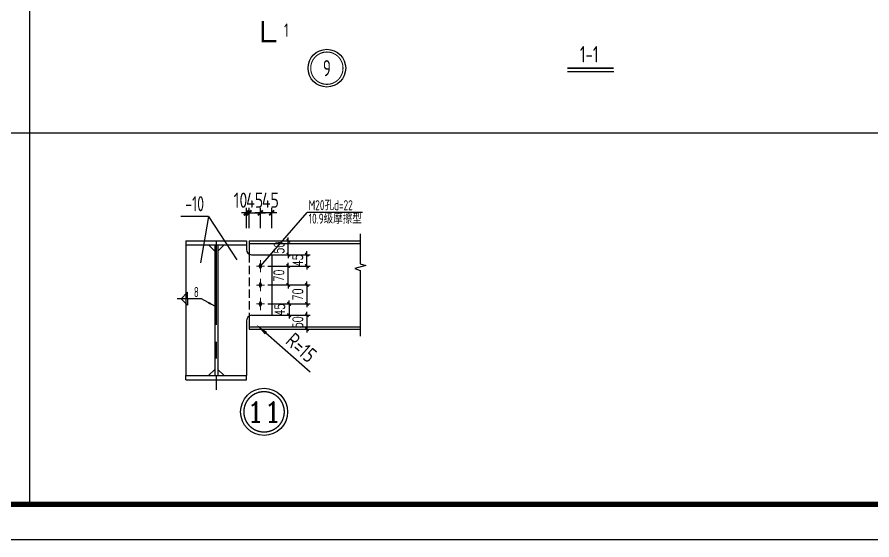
# Model space of a CAD drawing. Extents: x 180850 to 1400258, y 48356 to 327067.
# Drawn here: x 1362115 to 1387523, y 136123 to 151651 of the extents above; entities that cross this region are included whole.
import ezdxf
from ezdxf.enums import TextEntityAlignment as Align

# ---------------------------------------------------------------- set-up
doc = ezdxf.new("R2010")
doc.units = 0
doc.header["$LTSCALE"] = 1000
doc.linetypes.add('0$0$CENTERX2', pattern=[4, 2.5, -0.5, 0.5, -0.5])
doc.linetypes.add('DASH', pattern=[0.35, 0.25, -0.1])
for name, color, linetype in [('AXIS', 3, 'Continuous'), ('BOLT', 251, 'Continuous'), ('C 次梁CL', 4, 'Continuous'), ('DIM', 146, 'Continuous'), ('DOTE', 1, 'Continuous'), ('GL', 150, 'Continuous'), ('NUM', 7, 'Continuous'), ('PUB_DIM', 3, 'Continuous'), ('PUB_TEXT', 7, 'Continuous'), ('PUB_TITLE', 4, 'Continuous'), ('PZ', 202, 'Continuous'), ('TEXT', 7, 'Continuous'), ('THIN', 7, 'Continuous'), ('WELD', 7, 'Continuous')]:
    doc.layers.add(name, color=color, linetype=linetype)
doc.layers.add('螺栓', color=15, linetype='Continuous', lineweight=18)
doc.styles.add('_TCH_DIM_T3', font='SIMPLEX', dxfattribs={"width": 0.705882, "bigfont": 'GBCBIG'})
doc.styles.add('COMPLEX', font='COMPLEX')
doc.styles.get("Standard").update_dxf_attribs({"font": 'gbenor.shx', "bigfont": 'gbcbig.shx'})
doc.styles.add('TSSD_Dimension', font='Tssdeng.shx', dxfattribs={"width": 0.8, "bigfont": 'hztxt.shx'})
doc.styles.add('TSSD_Label', font='tssdeng.shx', dxfattribs={"width": 0.7, "bigfont": 'hztxt.shx'})
doc.styles.add('TSSD_Norm', font='tssdeng.shx', dxfattribs={"bigfont": 'hztxt.shx'})
doc.styles.add('TSSD_Num', font='Tssdeng.shx', dxfattribs={"width": 0.7, "bigfont": 'hztxt.shx'})
doc.styles.add('标准字体', font='tssdeng.shx', dxfattribs={"width": 0.7, "bigfont": 'tssdchn.shx'})
doc.dimstyles.new('TCH_100_5', dxfattribs={"dimtxt": 297.5, "dimasz": 100, "dimexe": 100, "dimexo": 100, "dimgap": 126.25, "dimtad": 1, "dimdec": 0, "dimlfac": 0.2, "dimzin": 0, "dimdsep": 46, "dimtxsty": '_TCH_DIM_T3', "dimblk": 'ARCHTICK', "dimcen": 0.09, "dimclrd": 126, "dimclre": 126, "dimclrt": 7, "dimazin": 2, "dimtfac": 1, "dimtdec": 0, "dimtix": 1, "dimtmove": 2, "dimatfit": 3, "dimfxl": 1, "dimtolj": 1, "dimtzin": 0, "dimarcsym": 0})
doc.dimstyles.new('TSAN_20_150', dxfattribs={"dimtxt": 450, "dimasz": 150, "dimexe": 150, "dimexo": 375, "dimgap": 150, "dimtad": 2, "dimlfac": 0.133333, "dimzin": 0, "dimdsep": 46, "dimtxsty": 'TSSD_Dimension', "dimblk": 'CLOSEDBLANK', "dimblk1": 'CLOSEDBLANK', "dimblk2": 'CLOSEDBLANK', "dimcen": 0, "dimdle": 150, "dimclrt": 7, "dimadec": 0, "dimazin": 0, "dimtfac": 1, "dimtdec": 0, "dimtix": 1, "dimtmove": 2, "dimatfit": 3, "dimldrblk": 'CLOSEDBLANK', "dimfxl": 1, "dimtolj": 1, "dimtzin": 0, "dimarcsym": 0})
doc.dimstyles.new('TSSD_20_150', dxfattribs={"dimtxt": 450, "dimasz": 150, "dimexe": 150, "dimexo": 375, "dimgap": 150, "dimtad": 1, "dimdec": 0, "dimlfac": 0.133333, "dimzin": 0, "dimdsep": 46, "dimtxsty": 'TSSD_Dimension', "dimblk": 'ARCHTICK', "dimcen": 0, "dimdle": 150, "dimclrt": 7, "dimadec": 0, "dimazin": 0, "dimtfac": 1, "dimtdec": 0, "dimtix": 1, "dimtmove": 2, "dimatfit": 3, "dimfxl": 1, "dimtolj": 1, "dimtzin": 0, "dimarcsym": 0})
doc.dimstyles.new('TSSD_LEADER_STYLE_200.0', dxfattribs={"dimtxt": 0.18, "dimasz": 200, "dimexe": 0.18, "dimexo": 0.0625, "dimgap": 0.09, "dimtad": 0, "dimtih": 1, "dimtoh": 1, "dimdec": 4, "dimzin": 0, "dimdsep": 46, "dimtxsty": 'Standard', "dimcen": 0.09, "dimadec": 0, "dimazin": 0, "dimtfac": 1, "dimtdec": 4, "dimtofl": 0, "dimtmove": 0, "dimatfit": 3, "dimfxl": 1, "dimtolj": 1, "dimtzin": 0, "dimarcsym": 0})

# ---------------------------------------------------------------- blocks, each defined once
blk = doc.blocks.new('ts_idx2')
at = {"color": 0, "linetype": 'ByBlock', "lineweight": -2, "const_width": 0.0333}
blk.add_lwpolyline([(-0.5, 0, 1), (0.5, 0, 1)], format="xyb", close=True, dxfattribs=at)
at = {"color": 0, "linetype": 'ByBlock', "lineweight": -2}
blk.add_circle((0, 0), 0.583, dxfattribs=at)
at = {"color": 0, "linetype": 'ByBlock', "lineweight": -2, "style": 'TSSD_Num', "width": 0.7}
blk.add_attdef('A', text='', height=0.5, dxfattribs=at).set_placement((0, 0), align=Align.MIDDLE_CENTER)
blk = doc.blocks.new('_ClosedBlank')
at = {"color": 0}
blk.add_lwpolyline([(0, 0, 0, 0.658, 0), (-2.5, 0, 0.658, 0.658, 0)], format="xyseb", dxfattribs=at)
blk = doc.blocks.new('*D1730')
at = {"layer": 'AXIS', "color": 0, "lineweight": -2, "transparency": 16777216}
blk.add_line((1370825, 141100), (1369344, 142412), dxfattribs=at)
at = {"layer": 'Defpoints', "color": 0, "transparency": 16777216}
for p in [(1369104, 142624), (1369232, 142511)]:
    blk.add_point(p, dxfattribs=at)
at = {"layer": 'AXIS', "color": 0, "lineweight": -2, "transparency": 16777216, "xscale": 150, "yscale": 150, "zscale": 150, "rotation": 138.4728410398027}
blk.add_blockref('_ClosedBlank', (1369232, 142511), dxfattribs=at)
at = {"layer": 'AXIS', "color": 7, "transparency": 16777216, "insert": (1370563, 141834), "char_height": 450, "attachment_point": 5, "rotation": 318.4728, "style": 'TSSD_Dimension'}
blk.add_mtext('\\A1;R=15', dxfattribs=at)
blk = doc.blocks.new('高强螺栓')
at = {"layer": '螺栓'}
for p, q in [((16, 0), (-16, 0)), ((0, 24), (0, -24))]:
    blk.add_line(p, q, dxfattribs=at)
blk.add_solid([(-8, 0), (0, 16), (0, -16), (8, 0)], dxfattribs=at)
blk = doc.blocks.new('_ArchTick')
at = {"color": 0, "linetype": 'ByBlock', "const_width": 0.4}
blk.add_lwpolyline([(-0.5, -0.5), (0.5, 0.5)], dxfattribs=at)
blk = doc.blocks.new('*D1731')
at = {"layer": 'Defpoints', "color": 0, "transparency": 16777216}
for p in [(1369346, 145838), (1369346, 145006), (1369683, 145006)]:
    blk.add_point(p, dxfattribs=at)
at = {"layer": 'DIM', "color": 0, "lineweight": -2, "transparency": 16777216}
for p, q in [((1369346, 145381), (1369346, 145988)), ((1369683, 145381), (1369683, 145988)), ((1369833, 145838), (1369196, 145838))]:
    blk.add_line(p, q, dxfattribs=at)
at = {"layer": 'DIM', "color": 0, "lineweight": -2, "transparency": 16777216, "xscale": 150, "yscale": 150, "zscale": 150, "rotation": 180}
blk.add_blockref('_ArchTick', (1369346, 145838), dxfattribs=at)
at = {"layer": 'DIM', "color": 0, "lineweight": -2, "transparency": 16777216, "xscale": 150, "yscale": 150, "zscale": 150}
blk.add_blockref('_ArchTick', (1369683, 145838), dxfattribs=at)
at = {"layer": 'DIM', "color": 7, "transparency": 16777216, "insert": (1369644, 146214), "char_height": 450, "attachment_point": 5, "style": 'TSSD_Dimension'}
blk.add_mtext('\\A1;45', dxfattribs=at)
blk = doc.blocks.new('*D1732')
at = {"layer": 'Defpoints', "color": 0, "transparency": 16777216}
for p in [(1368933, 145838), (1368933, 145006), (1369008, 145006)]:
    blk.add_point(p, dxfattribs=at)
at = {"layer": 'DIM', "color": 0, "lineweight": -2, "transparency": 16777216}
for p, q in [((1368933, 145381), (1368933, 145988)), ((1369008, 145381), (1369008, 145988)), ((1368933, 145838), (1368783, 145838)), ((1369008, 145838), (1368933, 145838)), ((1369008, 145838), (1369158, 145838))]:
    blk.add_line(p, q, dxfattribs=at)
at = {"layer": 'DIM', "color": 0, "lineweight": -2, "transparency": 16777216, "xscale": 150, "yscale": 150, "zscale": 150}
blk.add_blockref('_ArchTick', (1368933, 145838), dxfattribs=at)
at = {"layer": 'DIM', "color": 0, "lineweight": -2, "transparency": 16777216, "xscale": 150, "yscale": 150, "zscale": 150, "rotation": 180}
blk.add_blockref('_ArchTick', (1369008, 145838), dxfattribs=at)
at = {"layer": 'DIM', "color": 7, "transparency": 16777216, "insert": (1368755, 146213), "char_height": 450, "attachment_point": 5, "style": 'TSSD_Dimension'}
blk.add_mtext('\\A1;10', dxfattribs=at)
blk = doc.blocks.new('*D1733')
at = {"layer": 'Defpoints', "color": 0, "transparency": 16777216}
for p in [(1369346, 145838), (1369008, 145006), (1369346, 145006)]:
    blk.add_point(p, dxfattribs=at)
at = {"layer": 'DIM', "color": 0, "lineweight": -2, "transparency": 16777216}
for p, q in [((1369008, 145381), (1369008, 145988)), ((1369346, 145381), (1369346, 145988)), ((1369008, 145838), (1368858, 145838)), ((1369008, 145838), (1369346, 145838)), ((1369346, 145838), (1369496, 145838))]:
    blk.add_line(p, q, dxfattribs=at)
at = {"layer": 'DIM', "color": 0, "lineweight": -2, "transparency": 16777216, "xscale": 150, "yscale": 150, "zscale": 150}
blk.add_blockref('_ArchTick', (1369008, 145838), dxfattribs=at)
at = {"layer": 'DIM', "color": 0, "lineweight": -2, "transparency": 16777216, "xscale": 150, "yscale": 150, "zscale": 150, "rotation": 180}
blk.add_blockref('_ArchTick', (1369346, 145838), dxfattribs=at)
at = {"layer": 'DIM', "color": 7, "transparency": 16777216, "insert": (1369177, 146213), "char_height": 450, "attachment_point": 5, "style": 'TSSD_Dimension'}
blk.add_mtext('\\A1;45', dxfattribs=at)
blk = doc.blocks.new('*D1745')
at = {"layer": 'AXIS', "color": 126, "linetype": 'ByBlock', "lineweight": -2, "transparency": 16777216}
for p, q in [((1370171, 144256), (1370171, 144356)), ((1369566, 144256), (1370271, 144256)), ((1370171, 143694), (1370171, 144256)), ((1369566, 143694), (1370271, 143694)), ((1370171, 143694), (1370171, 143594))]:
    blk.add_line(p, q, dxfattribs=at)
at = {"layer": 'Defpoints', "color": 0, "linetype": 'ByBlock', "transparency": 16777216}
for p in [(1369466, 144256), (1370171, 144256), (1369466, 143694)]:
    blk.add_point(p, dxfattribs=at)
at = {"layer": 'AXIS', "color": 126, "linetype": 'ByBlock', "lineweight": -2, "transparency": 16777216, "xscale": 100, "yscale": 100, "zscale": 100}
for p, rotation in [((1370171, 144256), 270), ((1370171, 143694), 90)]:
    blk.add_blockref('_ArchTick', p, dxfattribs=dict(at, rotation=rotation))
at = {"layer": 'AXIS', "color": 7, "linetype": 'ByBlock', "transparency": 16777216, "insert": (1369896, 143975), "char_height": 297.5, "attachment_point": 5, "rotation": 90, "style": '_TCH_DIM_T3'}
blk.add_mtext('\\A1;70', dxfattribs=at)
blk = doc.blocks.new('*D1746')
at = {"layer": 'AXIS', "color": 126, "linetype": 'ByBlock', "lineweight": -2, "transparency": 16777216}
for p, q in [((1369536, 144594), (1370830, 144594)), ((1370730, 144594), (1370730, 144694)), ((1370730, 144256), (1370730, 144594)), ((1369566, 144256), (1370830, 144256)), ((1370730, 144256), (1370730, 144156))]:
    blk.add_line(p, q, dxfattribs=at)
at = {"layer": 'Defpoints', "color": 0, "linetype": 'ByBlock', "transparency": 16777216}
for p in [(1369436, 144594), (1370730, 144594), (1369466, 144256)]:
    blk.add_point(p, dxfattribs=at)
at = {"layer": 'AXIS', "color": 126, "linetype": 'ByBlock', "lineweight": -2, "transparency": 16777216, "xscale": 100, "yscale": 100, "zscale": 100}
for p, rotation in [((1370730, 144594), 270), ((1370730, 144256), 90)]:
    blk.add_blockref('_ArchTick', p, dxfattribs=dict(at, rotation=rotation))
at = {"layer": 'AXIS', "color": 7, "linetype": 'ByBlock', "transparency": 16777216, "insert": (1370455, 144425), "char_height": 297.5, "attachment_point": 5, "rotation": 90, "style": '_TCH_DIM_T3'}
blk.add_mtext('\\A1;45', dxfattribs=at)
blk = doc.blocks.new('*D1747')
at = {"layer": 'AXIS', "color": 126, "linetype": 'ByBlock', "lineweight": -2, "transparency": 16777216}
for p, q in [((1370177, 145006), (1370177, 145106)), ((1369532, 145006), (1370277, 145006)), ((1370177, 144594), (1370177, 145006)), ((1369542, 144594), (1370277, 144594)), ((1370177, 144594), (1370177, 144494))]:
    blk.add_line(p, q, dxfattribs=at)
at = {"layer": 'Defpoints', "color": 0, "linetype": 'ByBlock', "transparency": 16777216}
for p in [(1369432, 145006), (1370177, 145006), (1369442, 144594)]:
    blk.add_point(p, dxfattribs=at)
at = {"layer": 'AXIS', "color": 126, "linetype": 'ByBlock', "lineweight": -2, "transparency": 16777216, "xscale": 100, "yscale": 100, "zscale": 100}
for p, rotation in [((1370177, 145006), 270), ((1370177, 144594), 90)]:
    blk.add_blockref('_ArchTick', p, dxfattribs=dict(at, rotation=rotation))
at = {"layer": 'AXIS', "color": 7, "linetype": 'ByBlock', "transparency": 16777216, "insert": (1369902, 144800), "char_height": 297.5, "attachment_point": 5, "rotation": 90, "style": '_TCH_DIM_T3'}
blk.add_mtext('\\A1;50', dxfattribs=at)
blk = doc.blocks.new('*D1748')
at = {"layer": 'AXIS', "color": 126, "linetype": 'ByBlock', "lineweight": -2, "transparency": 16777216}
for p, q in [((1369566, 143694), (1370830, 143694)), ((1370730, 143694), (1370730, 143794)), ((1370730, 143694), (1370730, 143131)), ((1369566, 143131), (1370830, 143131)), ((1370730, 143131), (1370730, 143031))]:
    blk.add_line(p, q, dxfattribs=at)
at = {"layer": 'Defpoints', "color": 0, "linetype": 'ByBlock', "transparency": 16777216}
for p in [(1369466, 143694), (1369466, 143131), (1370730, 143131)]:
    blk.add_point(p, dxfattribs=at)
at = {"layer": 'AXIS', "color": 126, "linetype": 'ByBlock', "lineweight": -2, "transparency": 16777216, "xscale": 100, "yscale": 100, "zscale": 100}
for p, rotation in [((1370730, 143694), 270), ((1370730, 143131), 90)]:
    blk.add_blockref('_ArchTick', p, dxfattribs=dict(at, rotation=rotation))
at = {"layer": 'AXIS', "color": 7, "linetype": 'ByBlock', "transparency": 16777216, "insert": (1370455, 143412), "char_height": 297.5, "attachment_point": 5, "rotation": 90, "style": '_TCH_DIM_T3'}
blk.add_mtext('\\A1;70', dxfattribs=at)
blk = doc.blocks.new('*D1749')
at = {"layer": 'AXIS', "color": 126, "linetype": 'ByBlock', "lineweight": -2, "transparency": 16777216}
for p, q in [((1369566, 143131), (1370298, 143131)), ((1370198, 143131), (1370198, 143231)), ((1370198, 143131), (1370198, 142794)), ((1369536, 142794), (1370298, 142794)), ((1370198, 142794), (1370198, 142694))]:
    blk.add_line(p, q, dxfattribs=at)
at = {"layer": 'Defpoints', "color": 0, "linetype": 'ByBlock', "transparency": 16777216}
for p in [(1369466, 143131), (1369436, 142794), (1370198, 142794)]:
    blk.add_point(p, dxfattribs=at)
at = {"layer": 'AXIS', "color": 126, "linetype": 'ByBlock', "lineweight": -2, "transparency": 16777216, "xscale": 100, "yscale": 100, "zscale": 100}
for p, rotation in [((1370198, 143131), 270), ((1370198, 142794), 90)]:
    blk.add_blockref('_ArchTick', p, dxfattribs=dict(at, rotation=rotation))
at = {"layer": 'AXIS', "color": 7, "linetype": 'ByBlock', "transparency": 16777216, "insert": (1369923, 142962), "char_height": 297.5, "attachment_point": 5, "rotation": 90, "style": '_TCH_DIM_T3'}
blk.add_mtext('\\A1;45', dxfattribs=at)
blk = doc.blocks.new('*D1750')
at = {"layer": 'AXIS', "color": 126, "linetype": 'ByBlock', "lineweight": -2, "transparency": 16777216}
for p, q in [((1370730, 142794), (1370730, 142894)), ((1369542, 142794), (1370830, 142794)), ((1370730, 142794), (1370730, 142381)), ((1369532, 142381), (1370830, 142381)), ((1370730, 142381), (1370730, 142281))]:
    blk.add_line(p, q, dxfattribs=at)
at = {"layer": 'Defpoints', "color": 0, "linetype": 'ByBlock', "transparency": 16777216}
for p in [(1369442, 142794), (1369432, 142381), (1370730, 142381)]:
    blk.add_point(p, dxfattribs=at)
at = {"layer": 'AXIS', "color": 126, "linetype": 'ByBlock', "lineweight": -2, "transparency": 16777216, "xscale": 100, "yscale": 100, "zscale": 100}
for p, rotation in [((1370730, 142794), 270), ((1370730, 142381), 90)]:
    blk.add_blockref('_ArchTick', p, dxfattribs=dict(at, rotation=rotation))
at = {"layer": 'AXIS', "color": 7, "linetype": 'ByBlock', "transparency": 16777216, "insert": (1370455, 142587), "char_height": 297.5, "attachment_point": 5, "rotation": 90, "style": '_TCH_DIM_T3'}
blk.add_mtext('\\A1;50', dxfattribs=at)
blk = doc.blocks.new('_WELD004')
at = {"color": 0, "linetype": 'ByBlock'}
for p, q in [((0, 1), (1, 0)), ((0, 0), (0, 1))]:
    blk.add_line(p, q, dxfattribs=at)

msp = doc.modelspace()

# ---------------------------------------------------------------- linework, layer by layer
at = {"layer": 'AXIS'}
for p, q in [((1362482.7, 158765.55), (1362482.7, 148218.41)), ((1337316.94, 148218.41), (1391773.29, 148218.41)), ((1362482.7, 148218.41), (1362482.7, 137183.55)), ((1372381.87, 145849.65), (1370733.26, 145846.18))]:
    msp.add_line(p, q, dxfattribs=at)
at = {"layer": 'C 次梁CL'}
for p, q in [((1369008.44, 145006.19), (1372315.36, 145006.19)), ((1369008.44, 145006.19), (1369008.44, 144613.79)), ((1369008.44, 144931.19), (1372315.36, 144931.19)), ((1369008.44, 142765.64), (1369008.44, 142377.44)), ((1369008.44, 142456.19), (1372315.36, 142456.19)), ((1369008.44, 142381.19), (1372315.36, 142381.19))]:
    msp.add_line(p, q, dxfattribs=at)
at = {"layer": 'C 次梁CL', "linetype": 'DASH'}
msp.add_line((1369008.44, 144613.79), (1369008.44, 142765.64), dxfattribs=at)
at = {"layer": 'C 次梁CL'}
msp.add_lwpolyline([(1372315.36, 145216.19), (1372315.36, 144322.64), (1372480.36, 144270.14), (1372150.36, 144180.14), (1372315.36, 144127.64), (1372315.36, 142171.19)], dxfattribs=at)
at = {"layer": 'DOTE', "color": 8, "linetype": '0$0$CENTERX2'}
msp.add_line((1368033.44, 145006.19), (1368033.44, 140581.19), dxfattribs=at)
at = {"layer": 'GL'}
for p, q in [((1367133.44, 145006.19), (1367133.44, 144886.19)), ((1367133.44, 145006.19), (1368933.44, 145006.19)), ((1367133.44, 144886.19), (1368933.44, 144886.19)), ((1367988.44, 144886.19), (1367988.44, 141001.19)), ((1368078.44, 144886.19), (1368078.44, 141001.19)), ((1368933.44, 145006.19), (1368933.44, 144886.19)), ((1367133.44, 140881.19), (1367133.44, 141001.19)), ((1367133.44, 141001.19), (1368933.44, 141001.19)), ((1367133.44, 140881.19), (1368933.44, 140881.19)), ((1368933.44, 140881.19), (1368933.44, 141001.19))]:
    msp.add_line(p, q, dxfattribs=at)
at = {"layer": 'NUM', "const_width": 50}
msp.add_lwpolyline([(1378471.5, 150133.91), (1379849.96, 150133.91)], dxfattribs=at)
at = {"layer": 'NUM'}
msp.add_lwpolyline([(1378471.5, 150033.91), (1379849.96, 150033.91)], dxfattribs=at)
at = {"layer": 'PUB_DIM', "const_width": 70}
msp.add_lwpolyline([(1369421.2, 151536.85), (1369421.2, 150936.85), (1369821.2, 150936.85)], dxfattribs=at)
at = {"layer": 'PUB_TITLE'}
msp.add_lwpolyline([(1288808.13, 199122.83), (1400258.13, 199122.89), (1400258.13, 136122.96), (1288808.13, 136122.89)], close=True, dxfattribs=at)
at = {"layer": 'PUB_TITLE', "const_width": 159.09}
msp.add_lwpolyline([(1291459.64, 137183.5), (1291459.64, 198062.23), (1399197.52, 198062.29), (1399197.52, 137183.56)], close=True, dxfattribs=at)
at = {"layer": 'PZ'}
for p, q in [((1367133.44, 144886.19), (1367133.44, 141001.19)), ((1367800.94, 144886.19), (1367988.44, 144698.69)), ((1368265.94, 144886.19), (1368078.44, 144698.69)), ((1368933.44, 144886.19), (1368933.44, 144743.69)), ((1369083.44, 144593.69), (1369683.44, 144593.69)), ((1369683.44, 144593.69), (1369683.44, 142793.69)), ((1368933.44, 142627.4), (1368933.44, 141001.19)), ((1369083.44, 142793.69), (1369683.44, 142793.69)), ((1367800.94, 141001.19), (1367988.44, 141188.69)), ((1368265.94, 141001.19), (1368078.44, 141188.69))]:
    msp.add_line(p, q, dxfattribs=at)
for centre, radius, start, end in [((1369083.44, 144743.69), 150, 180, 270), ((1369104.05, 142624.3), 170.65, 96.939331, 181.042495)]:
    msp.add_arc(centre, radius, start, end, dxfattribs=at)
at = {"layer": 'TEXT', "color": 3}
for p, q in [((1369345.94, 144256.19), (1370733.26, 145846.18)), ((1367799.32, 145731.82), (1366978.26, 145731.82)), ((1367799.32, 145731.82), (1367567.94, 144356.31)), ((1367799.32, 145731.82), (1368650.88, 144439.94))]:
    msp.add_line(p, q, dxfattribs=at)
at = {"layer": 'WELD'}
msp.add_line((1367595.31, 143284.52), (1366874.71, 143284.52), dxfattribs=at)

# ---------------------------------------------------------------- block references
at = {"layer": 'BOLT', "xscale": 7.500000000000003, "yscale": 7.500000000000003, "zscale": 7.500000000000003}
for p in [(1369345.94, 144256.19), (1369345.94, 143693.69), (1369345.94, 143131.19)]:
    msp.add_blockref('高强螺栓', p, dxfattribs=at)
at = {"layer": 'DIM'}
ref = msp.add_blockref('ts_idx2', (1369455.74, 139926.21), dxfattribs=dict(at, xscale=1200, yscale=1200, zscale=1200))
ref.add_attrib('9', '11', dxfattribs={"layer": 'THIN', "height": 600, "style": 'COMPLEX'}).set_placement((1369455.74, 139926.21), align=Align.MIDDLE_CENTER)
at = {"layer": 'THIN'}
ref = msp.add_blockref('ts_idx2', (1371322.25, 150134.24), dxfattribs=dict(at, xscale=960, yscale=960, zscale=960))
ref.add_attrib('1', '9', dxfattribs={"height": 480, "style": 'TSSD_Num', "width": 0.7}).set_placement((1371322.25, 150134.24), align=Align.MIDDLE_CENTER)
at = {"layer": 'WELD', "xscale": -192, "yscale": 192, "zscale": 192}
msp.add_blockref('_WELD004', (1367180.27, 143284.52), dxfattribs=at)
at = {"layer": 'WELD', "xscale": 192, "yscale": 192, "zscale": 192, "rotation": 180}
msp.add_blockref('_WELD004', (1367180.27, 143284.52), dxfattribs=at)

# ---------------------------------------------------------------- texts
at = {"layer": 'PUB_TEXT', "style": '标准字体', "width": 0.7}
msp.add_text('1', height=400, dxfattribs=at).set_placement((1370118.54, 151263.66), align=Align.MIDDLE_CENTER)
msp.add_text('1-1', height=490, dxfattribs=at).set_placement((1378845.61, 150301.55))
at = {"layer": 'TEXT', "width": 0.7}
for s, height, style, p in [('-10', 450, '标准字体', (1367111.78, 145882.06)), ('M20孔d=22 ', 300, 'TSSD_Norm', (1370781.74, 145914.96)), ('10.9级摩擦型 ', 300, 'TSSD_Norm', (1370782.41, 145517.29)), ('8', 300, 'TSSD_Label', (1367367.02, 143334.52))]:
    msp.add_text(s, height=height, dxfattribs=dict(at, style=style)).set_placement(p)

# ---------------------------------------------------------------- dimensions: what is measured, and where the dimension line sits
at = {"layer": 'AXIS', "linetype": 'ByBlock'}
for base, p1, p2, angle, text, picture, middle in [((1370176.9, 145006.19), (1369442.28, 144593.69), (1369431.94, 145006.19), 90, '50', '*D1747', (1369901.9, 144799.94)), ((1370730.11, 144593.69), (1369465.94, 144256.19), (1369435.94, 144593.69), 90, '45', '*D1746', (1370455.11, 144424.94)), ((1370170.56, 144256.19), (1369465.94, 143693.69), (1369465.94, 144256.19), 90, '70', '*D1745', (1369895.56, 143974.94)), ((1370730.11, 143131.19), (1369465.94, 143693.69), (1369465.94, 143131.19), 270, '70', '*D1748', (1370455.11, 143412.44)), ((1370198.03, 142793.69), (1369465.94, 143131.19), (1369435.94, 142793.69), 270, '45', '*D1749', (1369923.03, 142962.44)), ((1370730.11, 142381.19), (1369442.28, 142793.69), (1369431.94, 142381.19), 270, '50', '*D1750', (1370455.11, 142587.44))]:
    dim = msp.add_linear_dim(base=base, p1=p1, p2=p2, angle=angle, text=text, dimstyle='TCH_100_5', dxfattribs=at)
    dim.commit()
    dim.dimension.update_dxf_attribs({"geometry": picture, "text_midpoint": middle})
at = {"layer": 'AXIS'}
dim = msp.add_radius_dim(center=(1369104.05, 142624.3), mpoint=(1369231.81, 142511.16), text='R=15', dimstyle='TSAN_20_150', override={"dimdec": 0, "dimtix": 0, "dimtofl": 0, "dimtmove": 1}, dxfattribs=at)
dim.commit()
dim.dimension.update_dxf_attribs({"geometry": '*D1730', "text_midpoint": (1370313.91, 141552.88), "dimtype": 164})
at = {"layer": 'DIM'}
dim = msp.add_linear_dim(base=(1368933.44, 145837.76), p1=(1369008.44, 145006.19), p2=(1368933.44, 145006.19), dimstyle='TSSD_20_150', dxfattribs=at)
dim.commit()
dim.dimension.update_dxf_attribs({"geometry": '*D1732', "text_midpoint": (1368754.52, 146212.76), "dimtype": 160})
dim = msp.add_linear_dim(base=(1369345.94, 145837.76), p1=(1369008.44, 145006.19), p2=(1369345.94, 145006.19), dimstyle='TSSD_20_150', dxfattribs=at)
dim.commit()
dim.dimension.update_dxf_attribs({"geometry": '*D1733', "text_midpoint": (1369177.19, 146212.76)})
dim = msp.add_linear_dim(base=(1369345.94, 145837.76), p1=(1369683.44, 145006.19), p2=(1369345.94, 145006.19), angle=180, dimstyle='TSSD_20_150', dxfattribs=at)
dim.commit()
dim.dimension.update_dxf_attribs({"geometry": '*D1731', "text_midpoint": (1369644.32, 146213.92), "dimtype": 160})

# ---------------------------------------------------------------- leaders
at = {"layer": 'WELD'}
msp.add_leader([(1367988.44, 143066.97), (1367595.31, 143284.52)], dimstyle='TSSD_LEADER_STYLE_200.0', dxfattribs=at)

doc.saveas('drawing.dxf')
